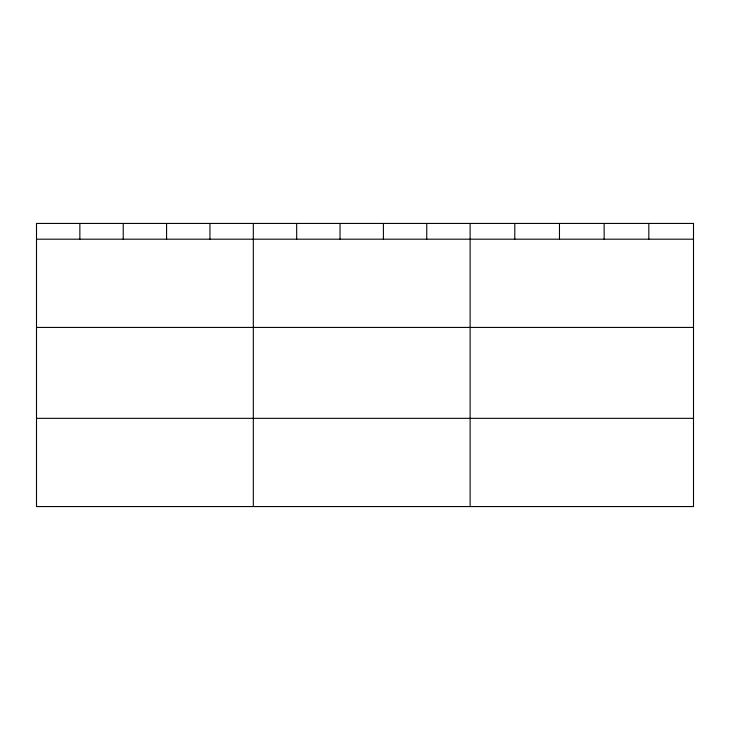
<?xml version="1.0" encoding="UTF-8"?>
<svg xmlns="http://www.w3.org/2000/svg" width="730" height="730" viewBox="0 0 730 730"><rect width="100%" height="100%" fill="white"/><g stroke="black" fill="none" stroke-linecap="round" stroke-linejoin="round"><path stroke-width="1.09" d="M36.5 239.194L693.5 239.194M36.5 327.423L693.5 327.423M36.5 418.336L693.5 418.336M648.824 223.435L648.824 239.194M604.148 223.435L604.148 239.194M559.472 223.435L559.472 239.194M514.796 223.435L514.796 239.194M470.12 223.435L470.12 506.565M426.758 223.435L426.758 239.194M383.396 223.435L383.396 239.194M340.034 223.435L340.034 239.194M296.672 223.435L296.672 239.194M253.31 223.435L253.31 506.565M209.948 223.435L209.948 239.194M166.586 223.435L166.586 239.194M123.224 223.435L123.224 239.194M79.862 223.435L79.862 239.194M693.5 223.435L36.5 223.435L36.5 506.565L693.5 506.565L693.5 223.435"/></g></svg>
